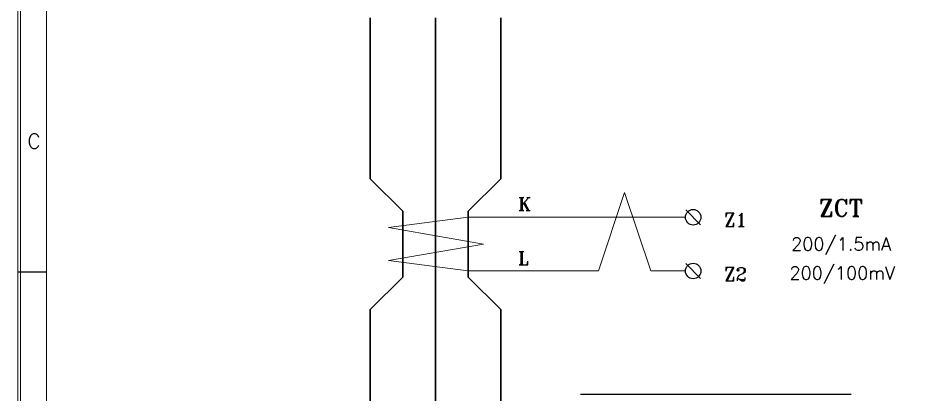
# Model space of a CAD drawing. Header units: millimetres. Extents: x 107 to 2900, y 85 to 3996.
# Drawn here: x 111.1 to 332.8, y 1698.8 to 1792 of the extents above; entities that cross this region are included whole.
import ezdxf
from ezdxf.enums import TextEntityAlignment as Align

# ---------------------------------------------------------------- set-up
doc = ezdxf.new("R2010")
doc.units = ezdxf.units.MM
for name, color, linetype in [('20', 2, 'Continuous'), ('30', 3, 'Continuous'), ('70', 7, 'Continuous')]:
    doc.layers.add(name, color=color, linetype=linetype)
doc.styles.add('SIMPLEX', font='SIMPLEX')
doc.styles.add('STYLE2', font='romant.shx')

# ---------------------------------------------------------------- blocks, each defined once
blk = doc.blocks.new('ㅡㄷㅅㄷㄱㄱ스')
at = {"color": 7, "linetype": 'Continuous'}
blk.add_line((9875.34, 3024.81), (10024.5, 3024.81), dxfattribs=at)

msp = doc.modelspace()

# ---------------------------------------------------------------- linework, layer by layer
at = {"color": 0, "lineweight": 30}
for p, q in [((198.504, 1792.002), (198.504, 1752.154)), ((214.699, 1752.154), (214.699, 1792.002)), ((230.894, 1792.002), (230.894, 1752.154)), ((198.504, 1752.154), (206.602, 1744.13)), ((214.699, 1735.959), (214.699, 1752.154)), ((230.894, 1752.154), (222.797, 1744.13)), ((206.602, 1744.13), (206.602, 1735.959)), ((222.797, 1744.13), (222.797, 1735.959)), ((206.602, 1727.788), (206.602, 1735.959)), ((214.699, 1735.959), (214.699, 1629.338)), ((222.797, 1727.788), (222.797, 1735.959)), ((198.504, 1719.764), (206.602, 1727.788)), ((230.894, 1719.764), (222.797, 1727.788)), ((198.504, 1719.764), (198.504, 1687.373)), ((230.894, 1719.764), (230.894, 1687.373))]:
    msp.add_line(p, q, dxfattribs=at)
at = {"color": 0, "lineweight": 15}
for p, q in [((222.797, 1742.612), (276.642, 1742.612)), ((222.797, 1729.306), (255.075, 1729.306)), ((268.031, 1729.306), (276.642, 1729.306))]:
    msp.add_line(p, q, dxfattribs=at)
at = {"color": 0}
for p, q in [((280.419, 1740.736), (276.713, 1744.487)), ((280.419, 1727.431), (276.713, 1731.182))]:
    msp.add_line(p, q, dxfattribs=at)
for centre in [(278.566, 1742.612), (278.566, 1729.306)]:
    msp.add_circle(centre, 1.924, dxfattribs=at)
at = {"layer": '20', "color": 0, "lineweight": 13}
msp.add_lwpolyline([(118.272, 1400.839), (118.272, 1916.281), (924.581, 1916.281), (924.581, 1400.839)], dxfattribs=at)
at = {"layer": '30', "color": 0}
msp.add_line((111.146, 1729.064), (118.272, 1729.064), dxfattribs=at)
at = {"layer": '70', "lineweight": 15}
for p, q in [((255.075, 1729.306), (261.553, 1748.79)), ((261.553, 1748.79), (268.031, 1729.306))]:
    msp.add_line(p, q, dxfattribs=at)
at = {"layer": '70', "lineweight": 13}
for p, q in [((222.797, 1742.612), (203.067, 1740.045)), ((203.067, 1740.045), (226.549, 1735.959)), ((226.549, 1735.959), (203.067, 1731.873)), ((203.067, 1731.873), (222.797, 1729.306))]:
    msp.add_line(p, q, dxfattribs=at)
at = {"layer": '70', "color": 0, "lineweight": 13}
for points in [[(931.707, 1340.377), (111.146, 1340.377), (111.146, 1923.407), (931.707, 1923.407)], [(931.059, 1341.025), (111.794, 1341.025), (111.794, 1922.759), (931.059, 1922.759)]]:
    msp.add_lwpolyline(points, close=True, dxfattribs=at)

# ---------------------------------------------------------------- block references
at = {"xscale": 0.45, "yscale": 0.45, "zscale": 0.45}
msp.add_blockref('ㅡㄷㅅㄷㄱㄱ스', (-4193.307, 337.645), dxfattribs=at)

# ---------------------------------------------------------------- texts
at = {"color": 0, "style": 'STYLE2'}
for s, height, p in [('K', 3.294, (235.171, 1744.255)), ('ZCT', 4.1731, (309.786, 1742.844)), ('Z1', 3.2937, (286.253, 1740.327)), ('200/1.5mA', 3.2101, (302.873, 1734.375)), ('L', 3.294, (235.171, 1730.833)), ('Z2', 3.2937, (286.253, 1726.905)), ('200/100mV', 3.2101, (302.445, 1727.191))]:
    msp.add_text(s, height=height, dxfattribs=at).set_placement(p)
at = {"layer": '30', "color": 0, "style": 'SIMPLEX'}
msp.add_text('C', height=3.671, dxfattribs=at).set_placement((115.141, 1761.454), align=Align.MIDDLE)

doc.saveas('drawing.dxf')
